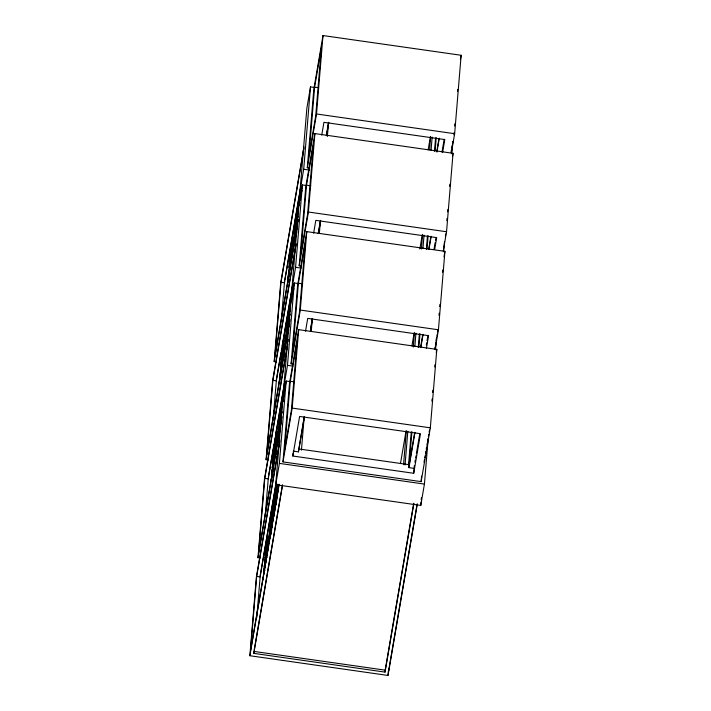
<?xml version="1.0" encoding="UTF-8"?>
<svg xmlns="http://www.w3.org/2000/svg" width="711" height="711" viewBox="0 0 711 711"><rect width="100%" height="100%" fill="white"/><g stroke="black" fill="none" stroke-linecap="round" stroke-linejoin="round"><path stroke-width="1.07" d="M292.017 257.773L292.461 252.165L291.67 256.662L292.594 256.795M271.167 480.334L273.611 465.181L273.531 466.452M284.444 345.395L284.4 346.453L284.631 345.333M275.637 500.171L274.073 510.507L273.015 510.862L276.428 484.253M284.533 386.206L281.129 412.824L282.054 412.958M292.639 288.168L289.235 314.786L290.159 314.92L290.284 314.431L289.359 314.289M301.668 190.264L300.744 190.13L297.34 216.748L298.265 216.882M285.2 389.539L285.458 386.349M293.136 293.634L293.305 291.501M417.277 504.161L388.002 675.45L249.863 655.729L256.351 577.296L279.85 439.833M260.164 558.002L257.969 557.691L264.456 479.258L287.582 343.973M268.269 459.964L266.074 459.653L272.562 381.22L296.06 243.749M276.375 361.926L274.188 361.615L280.667 283.182L303.979 146.804M279.77 441.318L256.671 576.408L250.512 650.921L279.005 484.227M287.688 344.364L264.776 478.37L258.617 552.882L281.156 421.054M296.167 244.149L272.891 380.332L266.723 454.844L289.821 319.746M303.899 148.288L280.996 282.294L274.837 356.806L297.554 223.885M253.8 653.373L253.969 651.418L385.193 670.153L385.033 672.108L253.8 653.373L282.48 485.595M256.778 617.45L260.288 574.941L279.379 463.376L286.186 381.025L290.586 381.647M265.15 516.124L268.234 478.867L284.062 386.26M273.077 420.272L276.499 378.865L280.969 352.718M281.369 320.039L284.613 280.827M272.037 469.864L271.949 470.931L274.366 456.231L275.85 456.444M272.962 458.711L272.864 459.875L275.468 442.98L276.952 443.193L276.357 447.477M273.308 454.551L273.211 455.689L275.468 442.98M274.046 445.619L273.957 446.686L276.375 431.986L277.859 432.199M279.21 382.474L279.387 380.261M280.818 363.019L280.676 364.743L283.449 345.99L284.933 346.204M279.414 382.447L281.752 366.449M280.267 372.129L279.503 378.874L282.383 358.984L281.494 367.169L281.849 362.921M263.417 576.603L263.159 579.776L263.425 578.194M263.674 573.555L263.559 574.87L266.261 557.175L264.065 568.827L263.959 570.115L265.07 570.275M264.999 557.495L266.981 545.337M273.531 455.164L273.699 453.04M273.939 449.352L273.326 454.32L275.948 437.069L277.432 437.283L276.988 440.385M281.414 359.179L283.449 345.99M266.518 551.532L266.785 548.279L264.519 563.272L267.54 541.675L268.66 541.835L268.509 543.657L267.389 543.497M274.073 451.058L273.948 452.507L274.873 446.721M274.837 441.549L274.73 443.211L276.375 431.986M280.916 368.351L280.587 372.297L281.316 366.005M281.858 356.318L282.827 350.07M264.261 569.858L264.456 567.449L263.959 570.115M275.228 439.238L275.139 440.465L275.895 435.363M274.028 457.875L274.162 456.311M274.366 456.231L274.277 457.297L275.761 457.511M274.775 451.361L272.224 467.634L274.775 451.361L276.259 451.574L275.992 454.729M275.948 437.069L275.859 438.136L277.343 438.349M284.249 336.41L281.734 351.909L284.249 336.41L285.733 336.623M267.176 557.184L266.065 557.024L266.207 555.238L264.225 566.863L267.292 544.697L268.411 544.857L268.109 548.43M275.566 442.74L276.055 439.816L277.539 440.029L277.441 441.175L277.05 442.953L275.566 442.74L276.055 439.816M291.012 256.609L288.071 277.174L291.012 256.609L293.074 256.973M291.643 248.948L288.977 267.247L291.643 248.948L293.705 249.312M291.999 244.646L292.168 242.629L290.515 251.57L292.577 237.714L289.786 256.458L291.999 244.646L294.061 245.011M265.781 562.872L265.878 561.663M266.065 557.024L266.865 549.87M267.54 541.675L265.194 555.158L267.869 537.676L268.989 537.836L268.491 541.782M276.383 452.871L275.45 452.738L275.504 452.089L278.019 434.945L279.743 427.658L280.667 427.791M284.489 354.833L283.565 354.7L283.618 354.051L286.133 336.907L287.848 329.62L288.773 329.753M291.67 256.662L294.238 238.869L295.954 231.582L296.878 231.715M269.745 538.2L268.811 538.067L270.144 524.043A12.549 0.533 -81.7 0 1 271.451 516.479L272.313 513.066L273.237 513.2L271.593 527.838M277.85 440.162L276.917 440.029L278.25 425.996A12.549 0.533 -81.7 0 1 279.565 418.441L280.418 415.028L281.352 415.162L280.072 427.729M267.736 551.149L268.136 546.279L267.345 550.776L267.398 550.136L269.913 532.983L271.629 525.696L272.562 525.829M294.061 244.086L293.136 243.953L294.47 229.92A12.549 0.533 -81.7 0 1 295.776 222.365L296.638 218.944L297.562 219.086L295.732 234.754M270.269 538.245L271.629 525.696M278.543 438.127L279.743 427.658M286.569 341.129L287.848 329.62M294.505 245.162L294.674 243.091M294.843 241.011L295.954 231.582M270.784 534.663L273.584 514.915L274.517 515.048M278.81 437.638L279.067 434.59M286.746 341.635L286.915 339.6M295.109 240.54L297.909 220.801M283.84 386.686L290.648 304.335L294.292 282.987L298.691 283.609M294.141 288.959L291.945 288.648L298.753 206.297L302.406 184.949L305.694 185.42M302.246 190.921L300.051 190.61L306.859 108.25L310.511 86.902L314.902 87.533M275.841 433.328L287.484 365.338L294.292 282.987M291.945 288.648L295.589 267.3L302.406 184.949M300.051 190.61L303.704 169.262L310.511 86.902M282.996 461.91L289.484 383.478L298.673 329.664L436.812 349.385L430.333 427.818L421.134 481.631L282.996 461.91L292.194 408.096L298.673 329.664M293.296 364.183L291.101 363.872L297.589 285.44L306.788 231.626L444.926 251.347L438.438 329.78L435.123 349.154M301.402 266.145L299.207 265.834L305.694 187.402L314.893 133.588L453.031 153.309L446.544 231.742L443.229 251.116M309.507 168.107L307.312 167.787L313.8 89.364L322.998 35.55L461.137 55.271L454.649 133.704L451.343 153.078M290.292 381.265L284.613 449.894L291.377 410.309L297.056 341.689L290.292 381.265L293.527 381.727M298.398 283.227L292.719 351.847L299.491 312.271L305.161 243.642L298.398 283.227L302.717 283.84M306.503 185.189L300.833 253.809L307.596 214.233L313.267 145.604L306.503 185.189L310.823 185.802M314.609 87.142L308.938 155.771L315.702 116.195L321.381 47.566L314.609 87.142L317.853 87.604M291.101 363.872L300.3 310.058L306.788 231.626M299.207 265.834L308.405 212.02L314.893 133.588M307.312 167.787L316.511 113.982L322.998 35.55M292.843 456.027L299.607 416.45L420.477 433.701L413.713 473.286L292.843 456.027L293.083 453.085M293.252 451.121L298.433 451.858L304.157 416.833M301.428 450.214L304.13 417.535M311.249 331.477L312.333 318.404M319.355 233.439L320.439 220.366M327.371 136.485L328.544 122.328M403.555 464.656L406.354 430.884M413.287 347.004L414.46 332.846M421.392 248.966L422.565 234.808M429.586 149.834L430.67 136.77M405.039 465.003L407.83 431.23M414.851 346.266L415.935 333.192M422.965 248.228L424.04 235.154M431.07 150.19L432.146 137.116M388.002 675.45L388.366 671.033M388.828 668.456L388.65 670.642L417.144 503.948M408.514 465.207L411.242 432.19M418.255 347.359L419.348 334.143M426.369 249.321L427.453 236.105M434.474 151.283L435.567 138.067M414.122 468.38L408.941 467.642L411.918 431.675M418.93 346.844L420.023 333.637M427.035 248.806L428.129 235.599M435.141 150.768L436.234 137.561M413.713 473.286L414.362 465.438M421.134 481.631L421.587 476.103M286.186 381.025L282.543 402.373L275.726 484.724L420.77 505.432L421.045 502.135M421.232 499.94L421.41 497.744M420.77 505.432L424.423 484.084L428.146 439.06M435.523 349.812L436.527 337.734M443.637 251.774L444.455 241.891M451.743 153.736L452.738 141.649M431.897 401.253L432.084 399.04M432.635 392.401L432.812 390.188M434.732 366.938L434.919 364.725M437.629 331.993L437.807 329.78M438.998 315.391L439.185 313.178M439.727 306.539L439.913 304.326M442.571 272.224L442.749 270.011M446.828 220.677L447.015 218.464M447.566 211.816L447.743 209.603M449.672 186.362L449.85 184.149M453.929 134.814L454.116 132.593M454.667 125.954L454.844 123.741M457.502 91.639L457.68 89.426M293.136 243.953L295.723 229.44L296.638 218.944M288.524 316.99L287.671 320.403A12.549 0.533 -81.7 0 0 286.355 327.958L285.022 341.991L287.617 327.478L288.524 316.99L289.457 317.124L287.991 330.722M276.917 440.029L279.512 425.516L280.418 415.028M268.811 538.067L271.406 523.554L272.313 513.066M278.383 484.751L277.708 492.341M274.233 512.649L275.024 503.61L275.957 503.752M285.413 340.4L284.498 346.932M277.645 434.759L277.281 437.496M289.946 269.211L290.23 265.727L287.644 282.685M283.929 357.624L284.071 356.478M277.663 492.732L276.081 505.006M300.744 190.13L294.932 226.276L295.865 226.409M297.34 216.748L297.847 212.793L296.265 219.068A11.234 0.48 -81.7 0 0 294.932 226.276M299.313 205.577L299.704 202.448M299.971 200.36L301.304 189.917M289.235 314.786L289.741 310.831L288.159 317.106A11.234 0.48 -81.7 0 0 286.826 324.314L287.759 324.456M286.826 324.314L292.532 288.604M291.466 301.526L293.199 287.955M281.129 412.824L281.627 408.869L280.054 415.144A11.234 0.48 -81.7 0 0 278.721 422.352L284.418 386.642M283.094 401.653L283.36 399.564M283.627 397.485L285.093 385.993M273.015 510.862L273.522 506.916L271.949 513.182A11.234 0.48 -81.7 0 0 270.615 520.399L271.54 520.532M270.615 520.399L276.312 484.68L277.246 484.813M277.032 495.771L275.788 500.873L274.855 500.74L276.988 484.031M273.433 467.287L272.935 470.806M276.09 452.009L276.215 451.183M287.173 336.552L289.795 318.839M279.219 433.55L281.689 416.877M296.816 220.063L297.296 216.891M280.445 417.197L280.916 414.024M272.651 513.129L272.971 511.005M289.404 273.051L289.608 271.709M272.793 471.162L273.193 467.847L271.593 477.828L271.931 476.254M277.957 484.715L274.855 500.74M284.302 351.083L284.8 347.883L283.316 347.67M272.455 473.775L272.713 472.237M272.642 472.095L272.18 475.41M289.004 275.477L287.706 282.631M284.8 279.734L300.069 190.397M300.46 189.09L284.444 282.791L280.996 282.294M297.927 221.708L298.3 219.53M274.188 361.615L297.491 225.236M281.343 350.541L281.716 348.363M282.089 346.177L282.463 344M282.836 341.822L291.777 289.528M292.541 286.044L276.339 380.829L272.891 380.332M266.074 459.653L289.759 321.096M321.736 135.17L323.932 122.328L444.802 139.587L442.606 152.421M287.955 341.795L288.328 339.609M326.287 135.552L328.482 122.71M326.589 135.286L328.784 122.443M268.394 476.903L273.984 444.224M274.357 442.038L274.73 439.86M284.436 384.082L284.809 381.905M281.529 418.877L281.894 416.699M257.969 557.691L281.28 421.312M313.631 233.208L315.826 220.366L436.696 237.625L434.679 249.392M318.181 233.59L320.19 221.823M318.484 233.324L320.679 220.481M276.144 483.204L260.128 576.905L256.671 576.408M267.869 537.676L265.39 552.803L267.274 541.773M249.863 655.729L279.139 484.44M305.526 331.246L307.712 318.404L428.591 335.663L426.396 348.497M254.156 650.325L282.463 484.724M310.44 329.486L312.262 318.795M310.378 331.362L312.573 318.528M298.433 451.858L304.459 416.566M428.146 149.861L430.386 136.77M419.854 248.992L422.272 234.808M436.794 151.327L438.989 138.494M436.918 152.127L439.291 138.227M441.975 152.065L444.171 139.232M460.399 59.573L461.137 55.271M411.927 345.937L414.166 332.846M428.689 249.365L430.884 236.532M428.991 249.099L431.186 236.265M434.048 249.037L435.15 242.62M435.514 240.478L435.879 238.336M451.094 151.958L451.458 149.825M451.832 147.684L452.196 145.542M452.56 143.409L452.925 141.267M452.48 156.536L453.031 153.309M400.462 463.616L406.061 430.893M420.583 347.403L422.778 334.57M420.885 347.137L423.081 334.303M426.307 344.933L426.671 342.8M427.044 340.658L427.96 335.308M445.37 236.096L445.735 233.955M444.002 256.733L444.926 251.347M408.834 466.736L414.664 432.608M408.941 467.642L414.975 432.341M414.913 462.23L415.277 460.088M415.642 457.955L416.006 455.813M416.37 453.671L419.668 434.421M434.697 349.11L435.07 346.968M435.434 344.835L435.799 342.693M436.163 340.551L436.527 338.409M436.892 336.276L437.256 334.134M436.261 352.62L436.812 349.385M385.193 670.153L413.686 503.459M385.033 672.108L413.9 503.237M424.032 462.123L424.396 459.981M424.769 457.848L425.134 455.707M425.498 453.565L425.862 451.432M426.227 449.29L426.591 447.148M426.955 445.006L427.329 442.873M427.693 440.731L428.058 438.589M428.422 436.456L428.786 434.314M429.151 432.172L429.515 430.031M272.091 475.357L272.286 474.255M283.565 354.7L284.356 350.203L284.036 355.749M275.45 452.738L276.241 448.241L275.841 454L276.019 453.458M271.913 476.983L271.486 479.276M274.393 512.578L275.406 508.285M297.98 216.064L297.198 219.201A11.234 0.48 -81.7 0 0 296.709 221.468M296.914 221.645L297.562 219.086M289.875 314.102L289.093 317.239A11.234 0.48 -81.7 0 0 288.915 317.986M282.036 411.1L280.978 415.277A11.234 0.48 -81.7 0 0 280.898 415.624M280.49 418.575L281.129 416.015M274.188 508.089L272.873 513.315A11.234 0.48 -81.7 0 0 272.5 515.031M272.597 515.759L273.237 513.2M316.511 113.982L454.649 133.704M303.704 169.262L309.196 170.045M308.405 212.02L446.544 231.742M295.589 267.3L301.091 268.083M300.3 310.058L438.438 329.78M287.484 365.338L292.976 366.121M292.194 408.096L430.333 427.818M275.957 440.962L277.441 441.175M275.37 444.117L276.855 444.322M298.673 448.925L409.18 464.701M279.379 463.376L424.423 484.084M264.776 478.37L268.234 478.867M267.727 539.489L268.838 539.649M266.003 554.402L267.123 554.562M266.465 554.66L267.585 554.811M265.203 557.54L266.323 557.7M300.637 190.566L301.562 190.699M297.465 216.251L298.389 216.393M295.723 229.44L296.656 229.573M295.892 232.31L296.816 232.444M295.269 235.83L296.203 235.963M294.238 238.869L295.163 239.003M291.883 293.652L292.808 293.785M287.617 327.478L288.55 327.611M287.786 330.348L288.71 330.491M286.133 336.907L287.057 337.041M281.254 412.336L282.178 412.469M279.512 425.516L280.445 425.649M279.681 428.386L280.605 428.529M279.059 431.906L279.983 432.048M275.504 452.089L276.437 452.232M275.672 489.728L276.597 489.87M275.646 493.834L276.57 493.967M273.14 510.374L274.073 510.507M271.406 523.554L272.331 523.696M270.953 529.944L271.878 530.086M269.913 532.983L270.847 533.126M292.399 239.794L294.461 240.158M273.584 514.915L274.197 516.159M275.219 502.33L275.326 502.899L277.797 486.6A11.234 0.48 -81.7 0 0 278.045 484.938M288.302 322.065A12.549 0.533 -81.7 0 1 288.399 321.523M280.498 417.544A11.234 0.48 -81.7 0 1 280.712 416.486M278.223 442.082A11.234 0.48 -81.7 0 1 278.285 441.238M270.536 538.147A12.549 0.533 -81.7 0 1 270.536 537.712M272.046 472.06L272.446 470.344L271.655 474.921L274.055 459.839L272.046 472.06M281.2 364.068L281.192 364.556L282.987 351.652L280.472 367.152L281.369 361.908L281.2 364.068M273.015 460.275L275.041 447.85L272.633 463.208L273.602 455.715L273.015 460.275M281.645 361.126L282.454 355.589L281.645 361.126M282.907 345.884L283.716 340.347L282.907 345.884M288.044 279.432L289.839 268.598L288.044 279.432M289.733 265.496L289.733 266.092L290.497 260.635L289.733 265.496M289.368 263.701L289.341 264.27L291.128 252.974L289.368 263.701M289.537 259.488L289.377 261.435L291.937 245.455L289.537 259.488M264.83 565.449L264.696 567.094L265.647 561.077L264.83 565.449"/></g></svg>
